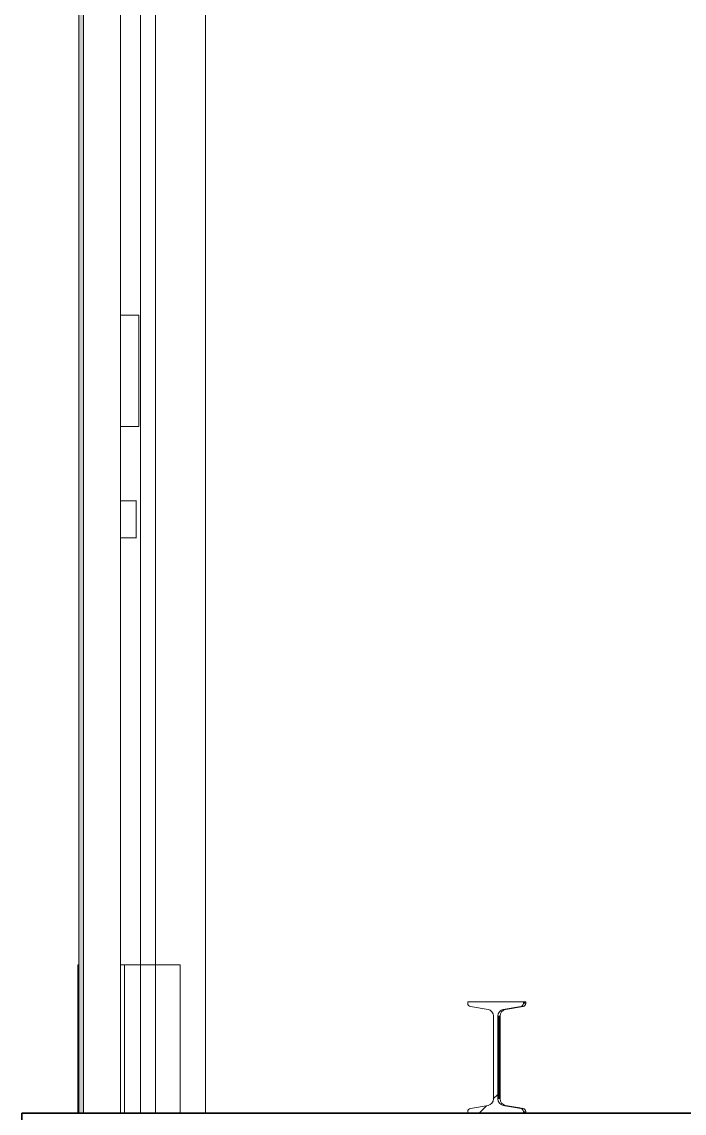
# Model space of a CAD drawing. Header units: centimetres. Extents: x -336 to 16318, y -437 to 1921.
# Drawn here: x 10213 to 10391.6, y 94 to 388 of the extents above; entities that cross this region are included whole.
import ezdxf

# ---------------------------------------------------------------- set-up
doc = ezdxf.new("R2010")
doc.units = ezdxf.units.CM
for name, color, linetype, lineweight in [('A-DOOR', 7, 'Continuous', 9), ('A-FLOR', 7, 'Continuous', 9), ('A-WALL', 7, 'Continuous', 9), ('A-WALL-PATT', 7, 'Continuous', 35), ('M-EQPM', 7, 'Continuous', 9), ('S-BEAM', 7, 'Continuous', 9)]:
    doc.layers.add(name, color=color, linetype=linetype, lineweight=lineweight)
pattern_1 = [(90, (12329.9, 712), (-30, 2e-15), [])]
pattern_2 = [(89.949, (2484.596, 712.001), (-0.02263797, 25.1450301118), []), (89.949, (2484.596, 750.101), (-0.02263797, 25.1450301118), [])]

# ---------------------------------------------------------------- blocks, each defined once
blk = doc.blocks.new('PQ_RVR_EST-01_ZZ_ZZ_MO_T_A_rvt-2-Section 7')
at = {"layer": 'A-FLOR', "lineweight": 35}
blk.add_line((3262.56, 94), (2363.02, 94), dxfattribs=at)
at = {"layer": 'A-WALL', "lineweight": 35}
for p, q in [((2349.69, 94), (2349.69, -50)), ((2363.02, 94), (2349.69, 94))]:
    blk.add_line(p, q, dxfattribs=at)
blk = doc.blocks.new('RVR-PQ-Dispositivo - Dispositivos control acceso puerta seccionales-1757240-Section 7')
at = {"layer": 'M-EQPM'}
for p, q in [((2376.3, 309), (2381.27, 309)), ((2381.27, 309), (2381.27, 279)), ((2376.3, 279), (2381.27, 279))]:
    blk.add_line(p, q, dxfattribs=at)
blk = doc.blocks.new('RVR-PQ-Dispositivo - Interruptor doble ip65-1787943-Section 7')
at = {"layer": 'M-EQPM'}
for p, q in [((2380.56, 259), (2376.3, 259)), ((2380.56, 259), (2380.56, 249)), ((2380.6, 259), (2380.56, 259)), ((2376.3, 249), (2380.56, 249)), ((2380.56, 249), (2380.6, 249))]:
    blk.add_line(p, q, dxfattribs=at)
blk = doc.blocks.new('PQ_RVR_MEP-01_ZZ_ZZ_MO_T_A_rvt-2-Section 7')
at = {"layer": 'M-EQPM', "lineweight": 9}
for name in ['RVR-PQ-Dispositivo - Dispositivos control acceso puerta seccionales-1757240-Section 7', 'RVR-PQ-Dispositivo - Interruptor doble ip65-1787943-Section 7']:
    blk.add_blockref(name, (0, 0), dxfattribs=at)
blk = doc.blocks.new('Doors_Industrial_Loading-Systems_sectional-overhead-door_standard-lift_80mm - 2600 x 3000 mm-1401268-Section 7')
at = {"layer": 'A-DOOR', "color": 8, "true_color": 0x808080}
for p, q in [((2381.71, 94), (2381.71, 404)), ((2385.71, 94), (2385.71, 404)), ((2399.21, 94), (2399.21, 404))]:
    blk.add_line(p, q, dxfattribs=at)
blk = doc.blocks.new('M_S Shapes - 150 x 300-1672308-Section 7')
at = {"layer": 'S-BEAM', "true_color": 0xc0c0c0}
h = blk.add_hatch(dxfattribs=at)
h.set_pattern_fill('FP_25', color=9, style=0, pattern_type=2)
h.set_pattern_definition([(45, (4466.945, 712), (-25.1447, 25.1447), []), (45, (4466.945, 750.1), (-25.1447, 25.1447), [])])
h.paths.add_polyline_path([(2469.94, 94), (2484.94, 94), (2484.85, 94.83), (2484.74, 95), (2484.21, 95.3), (2479.1, 96.2), (2478.45, 96.68), (2478.08, 97.41), (2478.03, 97.82), (2478.08, 120.59), (2478.45, 121.32), (2479.1, 121.8), (2479.5, 121.92), (2484.21, 122.7), (2484.85, 123.17), (2484.94, 123.57), (2484.94, 124), (2469.94, 124), (2470.04, 123.17), (2470.15, 123), (2470.68, 122.7), (2475.78, 121.8), (2476.44, 121.32), (2476.81, 120.59), (2476.86, 120.18), (2476.81, 97.41), (2476.44, 96.68), (2475.78, 96.2), (2475.39, 96.08), (2470.68, 95.3), (2470.04, 94.83), (2469.94, 94.43)])
h = blk.add_hatch(dxfattribs=at)
h.set_pattern_fill('FP_26', color=9, style=0, pattern_type=2)
h.set_pattern_definition(pattern_2)
h.paths.add_polyline_path([(2484.94, 123.57), (2485.56, 123.57), (2485.56, 124), (2484.94, 124)])
h = blk.add_hatch(dxfattribs=at)
h.set_pattern_fill('FP_27', color=9, style=0, pattern_type=2)
h.set_pattern_definition([(89.949, (2477.681, 712.001), (-0.02263797, 25.1450301118), []), (89.949, (2477.681, 750.101), (-0.02263797, 25.1450301118), [])])
h.paths.add_polyline_path([(2478.65, 97.82), (2478.65, 120.18), (2478.03, 120.18), (2478.08, 97.82)])
h = blk.add_hatch(dxfattribs=at)
h.set_pattern_fill('FP_28', color=9, style=0, pattern_type=2)
h.set_pattern_definition([(350.546, (4313.004, -209.56), (-24.802259896835, 4.137509367947), []), (350.546, (4313.004, -209.554), (-24.802259896835, 4.137509367947), [])])
h.paths.add_polyline_path([(2484.21, 95.3), (2484.83, 95.3), (2479.5, 96.08)])
h = blk.add_hatch(dxfattribs=at)
h.set_pattern_fill('FP_26', color=9, style=0, pattern_type=2)
h.set_pattern_definition(pattern_2)
h.paths.add_polyline_path([(2484.94, 94), (2485.56, 94), (2485.56, 94.43), (2484.94, 94.43)])
at = {"layer": 'S-BEAM'}
for p, q in [((2484.94, 124), (2469.94, 124)), ((2469.94, 124), (2469.94, 123.57)), ((2484.94, 123.57), (2484.94, 124)), ((2485.56, 124), (2484.94, 124)), ((2485.56, 124), (2485.56, 123.57)), ((2470.68, 122.7), (2475.39, 121.92)), ((2479.5, 121.92), (2484.21, 122.7)), ((2484.83, 122.7), (2480.12, 121.92)), ((2476.86, 120.18), (2476.86, 97.82)), ((2478.03, 97.82), (2478.03, 120.18)), ((2478.65, 120.18), (2478.65, 97.82)), ((2469.94, 94.43), (2469.94, 94)), ((2475.39, 96.08), (2470.68, 95.3)), ((2484.21, 95.3), (2479.5, 96.08)), ((2480.12, 96.08), (2484.83, 95.3)), ((2484.94, 94), (2484.94, 94.43)), ((2485.56, 94.43), (2485.56, 94))]:
    blk.add_line(p, q, dxfattribs=at)
for centre, major_axis, start_param, end_param in [((2470.82, 123.57), (0, 0.88), 1.570796, 2.976444), ((2484.06, 123.57), (0, 0.88), 3.306742, 4.712389), ((2484.68, 123.57), (0, 0.88), 3.306742, 4.712389), ((2475.1, 120.18), (0, 1.76), 4.712389, 6.118036), ((2479.79, 120.18), (0, 1.76), 0.165149, 1.570796), ((2480.41, 120.18), (0, 1.76), 0.165149, 1.570796), ((2475.1, 97.82), (0, 1.76), 3.306742, 4.712389), ((2479.79, 97.82), (0, 1.76), 1.570796, 2.976444), ((2480.41, 97.82), (0, 1.76), 1.570796, 2.976444), ((2470.82, 94.43), (0, 0.88), 0.165149, 1.570796), ((2484.06, 94.43), (0, 0.88), 4.712389, 6.118036), ((2484.68, 94.43), (0, 0.88), 4.712389, 6.118036)]:
    blk.add_ellipse(centre, major_axis=major_axis, ratio=1, start_param=start_param, end_param=end_param, dxfattribs=at)

msp = doc.modelspace()

# ---------------------------------------------------------------- hatches: boundary and pattern name
at = {"layer": 'A-WALL-PATT', "lineweight": 9, "true_color": 0x808080}
h = msp.add_hatch(dxfattribs=at)
h.set_pattern_fill('FP_21', color=8, style=0, pattern_type=2)
h.set_pattern_definition(pattern_1)
h.paths.add_polyline_path([(10228.399, 134), (10228.399, 588.801), (10228.068, 588.801), (10228.068, 134)])
h = msp.add_hatch(dxfattribs=at)
h.set_pattern_fill('FP_22', color=8, style=0, pattern_type=2)
h.set_pattern_definition([(90, (10229.812315, 712.001), (-0.04148, 3e-18), [])])
h.paths.add_polyline_path([(10228.399, 94), (10229.603, 94), (10229.603, 394), (10229.808, 394), (10229.808, 588.801), (10228.399, 588.801), (10228.399, 134)])
h = msp.add_hatch(dxfattribs=at)
h.set_pattern_fill('FP_21', color=8, style=0, pattern_type=2)
h.set_pattern_definition(pattern_1)
h.paths.add_polyline_path([(10212.962, 94), (10228.068, 94), (10228.068, 515.53), (10225.53, 515.53), (10225.53, 514.53), (10146.252, 514.53), (10106.498, 94), (10212.821, 94)])
h.paths.add_polyline_path([(10045.364, 94), (10062.238, 94), (10062.238, 514.53), (10045.364, 514.53), (10045.364, 96.5)])

# ---------------------------------------------------------------- linework, layer by layer
at = {"layer": 'A-WALL'}
for p, q in [((10228.399, 588.801), (10228.399, 134)), ((10229.603, 94), (10229.603, 394)), ((10239.603, 394), (10239.603, 94)), ((10228.068, 94), (10228.068, 134)), ((10228.399, 134), (10228.068, 134)), ((10228.17, 134), (10228.17, 94)), ((10228.399, 134), (10228.399, 94)), ((10255.677, 134), (10239.603, 134)), ((10240.677, 94), (10240.677, 134)), ((10255.677, 134), (10255.677, 94))]:
    msp.add_line(p, q, dxfattribs=at)

# ---------------------------------------------------------------- block references
at = {"lineweight": 5}
for name in ['PQ_RVR_EST-01_ZZ_ZZ_MO_T_A_rvt-2-Section 7', 'PQ_RVR_MEP-01_ZZ_ZZ_MO_T_A_rvt-2-Section 7']:
    msp.add_blockref(name, (7863.302, 0), dxfattribs=at)
at = {"layer": 'A-DOOR', "color": 8, "true_color": 0x808080}
msp.add_blockref('Doors_Industrial_Loading-Systems_sectional-overhead-door_standard-lift_80mm - 2600 x 3000 mm-1401268-Section 7', (7863.302, 0), dxfattribs=at)
at = {"layer": 'S-BEAM'}
msp.add_blockref('M_S Shapes - 150 x 300-1672308-Section 7', (7863.302, 0), dxfattribs=at)

doc.saveas('drawing.dxf')
